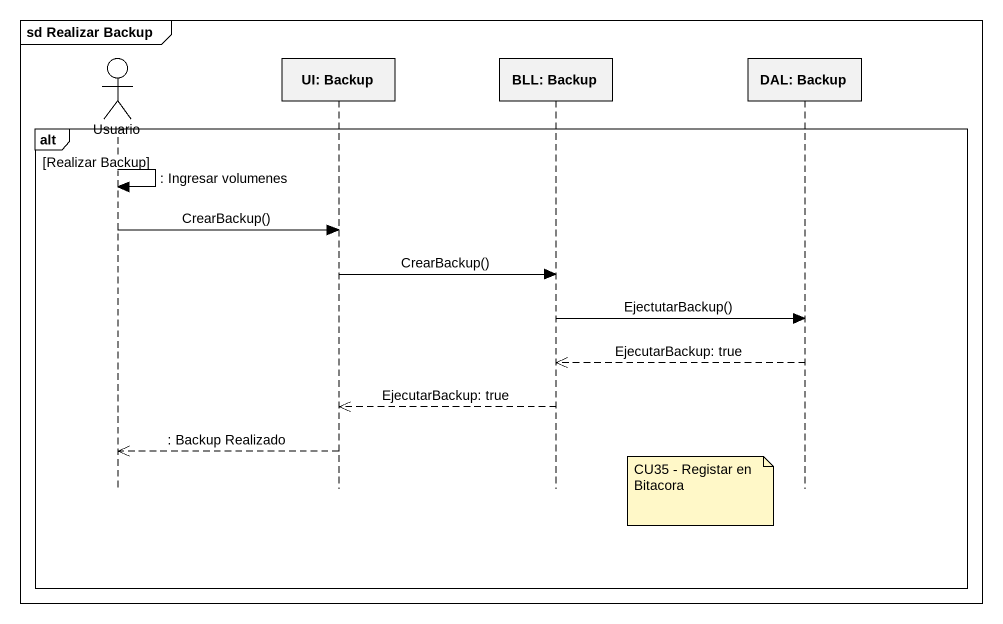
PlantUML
@startuml
mainframe sd Realizar Backup
hide footbox
actor Usuario
participant "UI: Backup" as UI_Backup
participant "BLL: Backup" as BLL_Backup
participant "DAL: Backup" as DAL_Backup

alt Realizar Backup
  Usuario -> Usuario : : Ingresar volumenes
  Usuario -> UI_Backup : CrearBackup()
  UI_Backup -> BLL_Backup : CrearBackup()
  BLL_Backup -> DAL_Backup : EjectutarBackup()
  DAL_Backup -->> BLL_Backup : EjecutarBackup: true
  BLL_Backup -->> UI_Backup : EjecutarBackup: true
  UI_Backup -->> Usuario : : Backup Realizado
  note left of DAL_Backup : CU35 - Registar en Bitacora
end
@enduml
